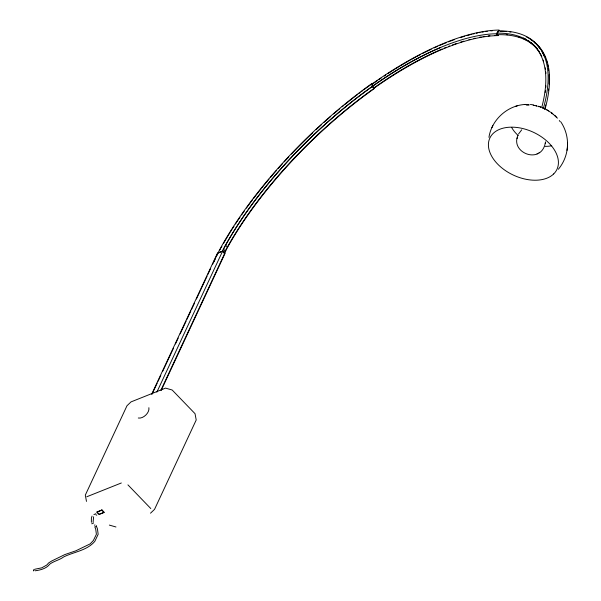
<?xml version="1.0" encoding="UTF-8"?>
<svg xmlns="http://www.w3.org/2000/svg" width="601" height="601" viewBox="0 0 601 601"><rect width="100%" height="100%" fill="white"/><g stroke="black" fill="none" stroke-linecap="round" stroke-linejoin="round"><path stroke-width="0.9" d="M372.335 86.326L372.357 83.764L373.935 82.653A229.8 91.059 -44 0 1 499.123 30.05L496.396 33.761A224.872 89.113 -44 0 0 373.882 85.229L372.335 86.326L374.145 88.302L371.839 89.955A224.113 88.813 -44 0 0 227.373 247.041L225.007 251.346M374.092 82.946L372.522 84.05L372.492 86.364L373.987 87.829L375.49 86.769A225.12 89.211 -44 0 1 442.141 49.004M567.464 146.201C567.99 137.644 565.601 128.952 560.801 121.845M94.928 524.793L94.635 525.372M567.194 149.086L567.517 145.412M567.382 147.485L567.434 146.682M558.382 169.242C563.039 163.66 566.127 156.756 567.126 149.551M567.013 150.355L567.299 148.289M544.671 145.615L545.588 141.844M517.874 135.556C510.685 151.685 536.956 163.322 544.078 147.087M488.944 137.344C491.648 119.449 507.988 104.942 526.085 104.409M33.949 570.184L33.521 570.912L33.979 569.455M517.093 138.561L517.288 137.802M545.257 143.369L545.453 142.61M35.204 570.785C40.53 570.041 46.45 568.591 49.868 564.061C53.977 561.064 59.364 560.102 63.781 556.872C73.998 551.853 87.122 550.516 94.815 541.351L98.151 534.289L97.46 528.895L96.273 525.867M151.677 394.203L217.494 253.059L222.678 250.993L225.044 253.442L161.211 390.334M152.091 394.098L157.237 383.062M158.025 381.365L160.798 375.415M162.781 371.17L173.471 348.249M175.447 344.005L178.219 338.062M180.202 333.81L186.137 321.077M186.934 319.379L190.893 310.89M191.681 309.192L194.454 303.25M196.429 299.005L207.12 276.077M207.916 274.379L210.688 268.437M212.664 264.192L217.81 253.156L221.469 251.691M213.918 261.848L215.038 259.459M216.901 255.463L219.207 250.527A229.988 91.134 -44 0 1 372.207 83.314L372.237 86.446A223.903 88.723 -44 0 0 224.421 247.154L222.332 251.346L224.721 253.352L160.978 390.057M222.317 251.571L225.608 245.216A224.135 88.82 -44 0 1 372.387 86.484L372.357 83.577A229.8 91.059 -44 0 0 363.605 89.932M156.861 392.137L222.678 250.993M224.083 253.397L225.225 250.933L223.467 249.107M491.926 127.585L492.287 126.841M492.482 126.435L492.85 125.692M518.468 134.083L521.758 129.771M92.073 516.086L91.397 518.047L91.375 522.261M93.613 516.815L93.11 522.006M499.146 30.396L496.689 33.739L498.139 35.241L498.545 34.685A226.817 89.88 -44 0 1 537.076 48.891M92.133 523.178L91.893 523.847M150.505 513.201L154.54 509.363L196.211 419.986L195.04 413.691L172.164 390.004L165.553 388.118L131.018 401.896L126.991 405.743L85.312 495.119L86.484 501.407M92.945 523.651L93.365 522.84M374.092 88.152L375.648 87.062A224.872 89.113 -44 0 1 498.161 35.587L496.396 33.761M95.664 526.814L96.325 525.958M96.851 515.027L96.746 515.095A0.954 0.548 52.5 0 1 96.273 515.027L95.942 514.772M537.016 153.856L537.587 153.518M538.962 152.714L539.608 152.331M93.906 514.599L95.822 513.735M224.721 253.352L226.487 249.295A223.903 88.723 -44 0 1 374.295 88.58L372.237 86.446M86.777 496.764L121.319 482.986M515.478 106.377L516.131 106.182M516.717 106.001L517.348 105.806M34.775 569.252L41.762 567.832L46.765 565.03L48.689 562.897L51.656 561.033L64.848 554.573L75.801 550.832L90.188 543.867L93.388 540.464L96.393 534.281L95.754 529.361L94.793 526.746M524.786 104.484L525.161 104.461M530.398 104.491L533.125 104.822M533.335 105.265L534.68 105.468M534.297 105.453L533.478 105.288M535.859 105.693L536.558 105.836L535.889 105.738M541.358 107.294L540.201 106.993M109.359 525.094L115.97 526.987M539.675 106.685L538.195 106.257L539.307 106.708M540.104 106.82L541.17 107.196M543.034 108.142C545.67 109.232 541.388 107.136 542.786 107.872M538.241 106.572L538.639 106.7M544.363 108.586L545.212 108.924L542.928 107.864M544.063 108.548L545.077 109.074M547.842 110.494L548.578 110.915M547.451 110.268L546.692 109.788M548.811 110.922L546.519 109.682M552.259 113.394L551.545 112.853M550.794 112.259L552.094 113.266M138.298 418.011C143.211 418.995 149.852 412.639 148.875 407.696M554.543 115.362L555.474 116.286M225.608 245.216L227.373 247.041M127.93 484.872L150.806 508.559M567.517 142.55L567.524 143.331M567.524 143.819L567.532 144.616M372.522 84.05L372.537 86.326L374.04 85.267A225.12 89.211 -44 0 1 440.691 47.502M526.671 104.859A28.307 18.083 25 0 1 529.233 104.874M533.207 105.28A28.307 18.083 25 0 1 534.559 105.521M535.912 105.806A28.307 18.083 25 0 1 537.264 106.144M543.958 108.548A28.307 18.083 25 0 1 545.257 109.164M548.998 111.238A28.307 18.083 25 0 1 550.185 112.011M552.462 113.642A28.307 18.083 25 0 1 553.536 114.506M554.573 115.392A28.307 18.083 25 0 1 557.39 118.202M551.71 145.727A28.961 18.496 25 0 1 544.19 146.328M518.265 135.563A28.961 18.496 25 0 1 511.691 127.577M526.213 104.867A28.961 18.496 25 0 1 528.835 104.882M551.455 113.003A28.961 18.496 25 0 1 552.604 113.852M553.701 114.731A28.961 18.496 25 0 1 554.761 115.64M555.775 116.579A28.961 18.496 25 0 1 556.736 117.541M559.298 120.523A28.961 18.496 25 0 1 560.034 121.552M533.996 41.89A229.8 91.059 -44 0 1 545.145 108.713M530.999 39.786A229.8 91.059 -44 0 1 533.027 41.161M541.959 106.602A226.817 89.88 -44 0 0 497.102 33.183L498.74 30.951A229.8 91.059 -44 0 1 543.342 108.481M537.842 49.808A226.817 89.88 -44 0 1 539.277 51.709M537.76 45.699A229.544 90.961 -44 0 1 540.667 49.552M541.944 51.641A229.544 90.961 -44 0 1 544.145 56.141M500.363 31.305A229.544 90.961 -44 0 1 506.553 31.568M509.513 31.876A229.544 90.961 -44 0 1 510.955 32.078M526.296 36.804A229.544 90.961 -44 0 1 530.563 39.313M531.562 40.012A229.544 90.961 -44 0 1 532.531 40.74M533.478 41.492A229.544 90.961 -44 0 1 536.963 44.797M531.93 43.648A227.088 89.985 -44 0 1 537.099 48.546M506.23 34.573A227.088 89.985 -44 0 1 507.702 34.708M518.633 36.886A227.088 89.985 -44 0 1 519.88 37.292M523.486 38.682A227.088 89.985 -44 0 1 526.859 40.327M529.984 42.235A227.088 89.985 -44 0 1 530.968 42.926M530.811 42.483A227.088 89.985 -44 0 1 537.474 49.237M538.18 50.206A227.088 89.985 -44 0 1 539.503 52.219M540.119 53.271A227.088 89.985 -44 0 1 541.794 56.569M543.199 60.092A227.088 89.985 -44 0 1 543.612 61.325M545.205 67.823A227.088 89.985 -44 0 1 545.438 69.19M545.798 72.007A227.088 89.985 -44 0 1 545.941 73.442M545.941 85.77A227.088 89.985 -44 0 1 545.806 87.4M545.445 90.736A227.088 89.985 -44 0 1 545.22 92.426M523.516 38.036A227.088 89.985 -44 0 1 525.732 39.163M527.843 40.41A227.088 89.985 -44 0 1 529.849 41.762M538.887 46.855A229.544 90.961 -44 0 1 541.794 50.717M542.448 51.746A229.544 90.961 -44 0 1 543.071 52.805M544.761 56.133A229.544 90.961 -44 0 1 545.265 57.298M546.602 60.941A229.544 90.961 -44 0 1 546.985 62.203M547.661 64.81A229.544 90.961 -44 0 1 547.954 66.148M548.443 68.897A229.544 90.961 -44 0 1 548.645 70.309M549.066 74.674A229.544 90.961 -44 0 1 549.066 84.02M548.653 88.978A229.544 90.961 -44 0 1 548.458 90.676M545.761 104.912A229.544 90.961 -44 0 1 545.453 106.152M545.13 107.399A229.544 90.961 -44 0 1 544.791 108.653M534.597 42.656A229.544 90.961 -44 0 1 535.514 43.437M536.4 44.256A229.544 90.961 -44 0 1 538.083 45.961M219.876 249.971A229.8 91.059 -44 0 1 220.672 248.513M221.078 247.785A229.8 91.059 -44 0 1 221.889 246.32M223.557 243.375A229.8 91.059 -44 0 1 224.406 241.903M224.834 241.166A229.8 91.059 -44 0 1 227.914 235.975M228.365 235.231A229.8 91.059 -44 0 1 229.74 232.993M230.206 232.249A229.8 91.059 -44 0 1 232.084 229.251M232.557 228.508A229.8 91.059 -44 0 1 234.007 226.254M235.472 224A229.8 91.059 -44 0 1 236.463 222.49M236.967 221.739A229.8 91.059 -44 0 1 240.024 217.209M241.587 214.94A229.8 91.059 -44 0 1 244.246 211.154M246.41 208.119A229.8 91.059 -44 0 1 252.72 199.585M253.584 198.45A229.8 91.059 -44 0 1 254.448 197.308M254.892 196.737A229.8 91.059 -44 0 1 256.206 195.032M256.65 194.469A229.8 91.059 -44 0 1 261.127 188.782M262.036 187.647A229.8 91.059 -44 0 1 263.411 185.949M263.877 185.386A229.8 91.059 -44 0 1 265.732 183.117M266.198 182.554A229.8 91.059 -44 0 1 269.023 179.166M270.45 177.468A229.8 91.059 -44 0 1 276.257 170.729M278.225 168.498A229.8 91.059 -44 0 1 282.718 163.487M284.235 161.819A229.8 91.059 -44 0 1 288.826 156.861M291.41 154.119A229.8 91.059 -44 0 1 312.828 132.716M316.141 129.606A229.8 91.059 -44 0 1 321.144 124.985M323.947 122.446A229.8 91.059 -44 0 1 328.454 118.435M329.017 117.939A229.8 91.059 -44 0 1 330.723 116.451M333.563 113.987A229.8 91.059 -44 0 1 337.559 110.584M338.13 110.103A229.8 91.059 -44 0 1 339.85 108.661M342.149 106.753A229.8 91.059 -44 0 1 343.299 105.806M344.456 104.859A229.8 91.059 -44 0 1 350.811 99.751M351.39 99.293A229.8 91.059 -44 0 1 353.133 97.925M353.711 97.467A229.8 91.059 -44 0 1 355.454 96.115M356.618 95.221A229.8 91.059 -44 0 1 357.783 94.327M358.947 93.44A229.8 91.059 -44 0 1 360.112 92.554M361.276 91.675A229.8 91.059 -44 0 1 362.441 90.804M444.237 48.133A225.12 89.211 -44 0 1 446.31 47.291M448.384 46.48A225.12 89.211 -44 0 1 449.751 45.954M452.478 44.932A225.12 89.211 -44 0 1 454.499 44.204M455.175 43.963A225.12 89.211 -44 0 1 456.512 43.497M460.494 42.175A225.12 89.211 -44 0 1 461.808 41.762M462.462 41.559A225.12 89.211 -44 0 1 463.769 41.161M468.908 39.704A225.12 89.211 -44 0 1 470.177 39.373M473.934 38.449A225.12 89.211 -44 0 1 475.166 38.163M479.433 37.277A225.12 89.211 -44 0 1 481.228 36.946M483.009 36.646A225.12 89.211 -44 0 1 484.767 36.368M488.23 35.91A225.12 89.211 -44 0 1 489.928 35.729M494.908 35.346A225.12 89.211 -44 0 1 498.139 35.241M374.671 82.532A229.552 90.969 -44 0 1 375.843 81.721M376.421 81.323A229.552 90.969 -44 0 1 377.586 80.511M378.75 79.715A229.552 90.969 -44 0 1 381.087 78.138M384.189 76.057A229.552 90.969 -44 0 1 385.737 75.035M388.066 73.517A229.552 90.969 -44 0 1 391.927 71.046M392.701 70.557A229.552 90.969 -44 0 1 395.015 69.107M395.789 68.627A229.552 90.969 -44 0 1 399.627 66.283M400.401 65.817A229.552 90.969 -44 0 1 405.75 62.662M406.516 62.226A229.552 90.969 -44 0 1 408.041 61.347M408.8 60.919A229.552 90.969 -44 0 1 410.318 60.062M411.835 59.221A229.552 90.969 -44 0 1 415.614 57.155M416.365 56.749A229.552 90.969 -44 0 1 417.868 55.953M418.619 55.555A229.552 90.969 -44 0 1 420.114 54.774M422.353 53.617A229.552 90.969 -44 0 1 423.84 52.865M424.584 52.49A229.552 90.969 -44 0 1 426.064 51.754M426.8 51.393A229.552 90.969 -44 0 1 431.217 49.267M434.132 47.907A229.552 90.969 -44 0 1 437.753 46.285M439.917 45.345A229.552 90.969 -44 0 1 442.058 44.429M442.772 44.128A229.552 90.969 -44 0 1 446.318 42.686M448.421 41.86A229.552 90.969 -44 0 1 449.818 41.319M450.517 41.056A229.552 90.969 -44 0 1 452.598 40.282M453.289 40.034A229.552 90.969 -44 0 1 454.664 39.538M460.779 37.472A229.552 90.969 -44 0 1 464.776 36.24M466.752 35.669A229.552 90.969 -44 0 1 468.059 35.301M468.705 35.121A229.552 90.969 -44 0 1 470.005 34.775M470.651 34.61A229.552 90.969 -44 0 1 471.935 34.28M473.212 33.964A229.552 90.969 -44 0 1 474.482 33.664M476.368 33.243A229.552 90.969 -44 0 1 477.615 32.972M478.854 32.717A229.552 90.969 -44 0 1 480.086 32.477M481.919 32.138A229.552 90.969 -44 0 1 483.737 31.83M485.533 31.552A229.552 90.969 -44 0 1 487.306 31.305M490.792 30.891A229.552 90.969 -44 0 1 492.504 30.734M553.679 173.937L552.747 174.778A37.022 23.649 25 0 1 492.474 157.552A37.022 23.649 25 0 1 524.11 128.869A37.022 23.649 25 0 1 553.679 173.937M101.915 509.964L96.738 512.029L99.105 514.479L104.281 512.413L101.915 509.964M101.9 510.181L97.054 512.12L99.12 514.253L103.965 512.322L101.9 510.181"/></g></svg>
